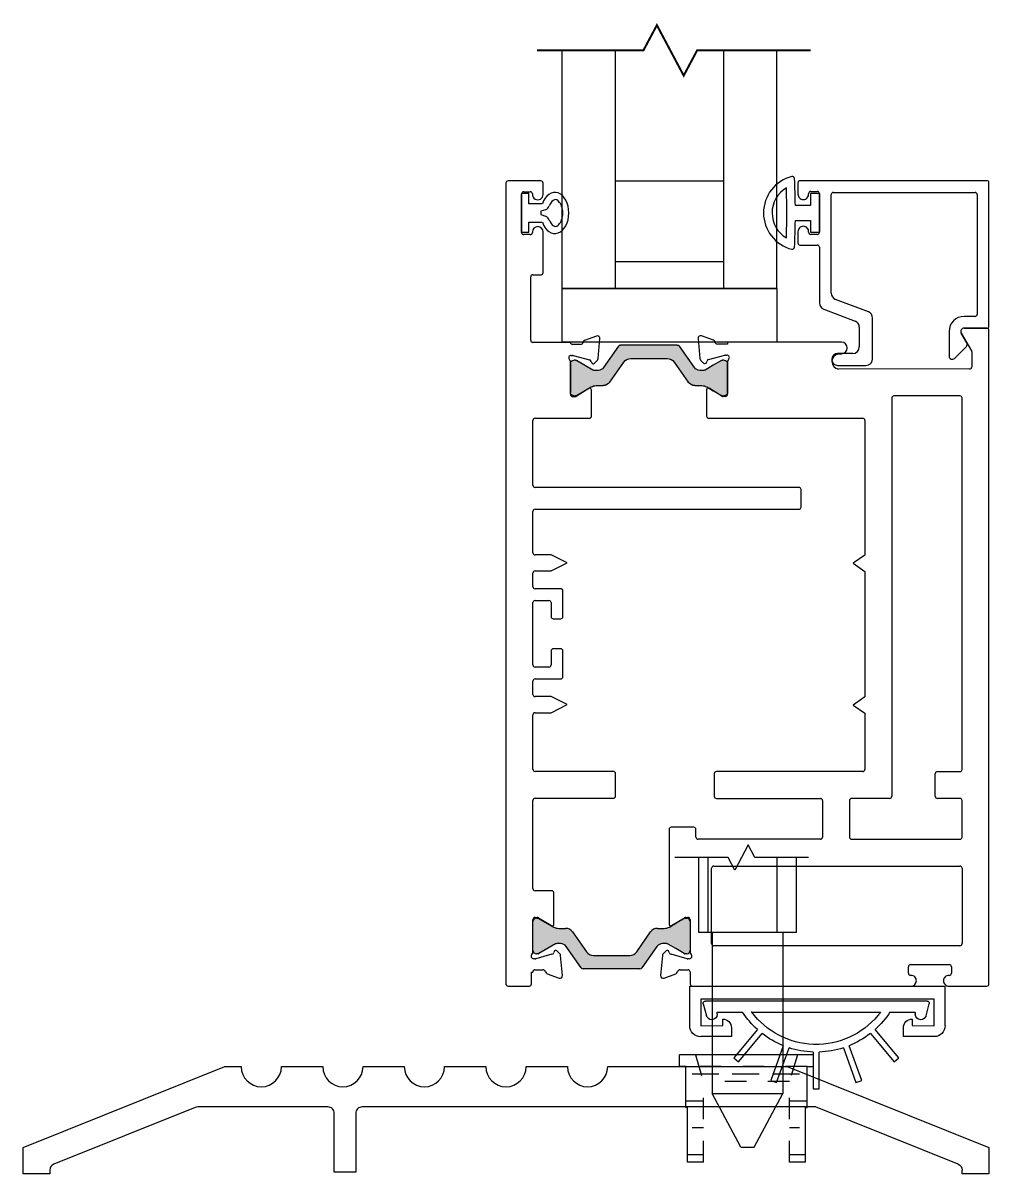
# Model space of a CAD drawing. Extents: x 25.29 to 29.79, y 27.72 to 33.08.
import ezdxf

# ---------------------------------------------------------------- set-up
doc = ezdxf.new("R2010")
doc.units = 0
doc.header["$MEASUREMENT"] = 0
doc.linetypes.add('HIDDEN2', pattern=[0.1875, 0.125, -0.0625])
doc.layers.get('0').update_dxf_attribs({"linetype": 'CONTINUOUS'})
for name, color, linetype in [('Ballons', 7, 'CONTINUOUS'), ('DIM', 7, 'CONTINUOUS'), ('GLASS', 7, 'CONTINUOUS'), ('HANDLE_SET', 7, 'CONTINUOUS'), ('I-Strut', 7, 'CONTINUOUS'), ('INERTIA', 7, 'CONTINUOUS'), ('PROFILE NUMBER', 150, 'CONTINUOUS'), ('SEAL', 7, 'CONTINUOUS'), ('TEXT', 7, 'CONTINUOUS'), ('THRESHOLD', 1, 'CONTINUOUS'), ('VENT', 5, 'CONTINUOUS')]:
    doc.layers.add(name, color=color, linetype=linetype)
pattern_1 = [(0, (-26.46618, -28.44178), (0, 0.25), []), (0, (-26.46618, -28.31678), (0, 0.25), [0.125, -0.0625])]

# ---------------------------------------------------------------- blocks, each defined once
blk = doc.blocks.new('dghdg')
at = {"color": 7, "linetype": 'Continuous'}
for p, q in [((515.0678, 43.6415), (515.0588, 43.813)), ((515.0874, 43.8145), (515.0964, 43.643)), ((515.0964, 43.643), (515.0678, 43.6415))]:
    blk.add_line(p, q, dxfattribs=at)
at = {"layer": 'HANDLE_SET'}
blk.add_line((515.3647, 44.0156), (515.3661, 44.0157), dxfattribs=at)
blk.add_arc((515.0517, 44.2225), 0.3738, 270.9942, 275.0057, dxfattribs=at)
at = {"layer": 'SEAL'}
for p, q in [((515.6553, 43.9673), (515.6457, 44.1514)), ((514.4671, 43.905), (514.4574, 44.0891)), ((514.5118, 44.0304), (515.5978, 44.0873)), ((514.5448, 44.0239), (515.5765, 44.078)), ((515.5871, 44.0656), (515.5752, 44.0097)), ((515.5978, 44.0873), (515.6042, 43.9646)), ((514.5182, 43.9077), (514.5118, 44.0304)), ((514.5533, 43.9562), (514.5356, 44.0105)), ((515.3629, 44.0155), (514.7638, 43.9841)), ((515.5241, 44.024), (515.4064, 44.0178)), ((515.5246, 44.0137), (515.5241, 44.024)), ((514.7203, 43.9818), (514.6026, 43.9757)), ((514.6026, 43.9757), (514.6032, 43.9654)), ((514.7605, 43.9839), (514.762, 43.984)), ((515.5019, 43.9593), (515.5003, 43.9899)), ((515.6042, 43.9646), (515.5019, 43.9593)), ((514.6205, 43.9131), (514.5182, 43.9077)), ((514.6188, 43.9437), (514.6205, 43.9131)), ((514.664, 43.8641), (514.6619, 43.905)), ((514.6905, 43.7671), (514.7939, 43.9042)), ((515.4375, 43.7878), (515.3204, 43.9134)), ((515.3413, 43.9329), (515.4585, 43.8073)), ((515.4616, 43.9469), (515.4637, 43.906)), ((515.4637, 43.906), (515.6069, 43.9135)), ((514.5209, 43.8566), (514.664, 43.8641)), ((514.8168, 43.887), (514.7134, 43.7498)), ((515.2248, 43.8513), (515.2919, 43.6932)), ((514.8681, 43.671), (514.9183, 43.8353)), ((514.9457, 43.8269), (514.8955, 43.6627)), ((515.2655, 43.682), (515.1984, 43.8401)), ((515.4585, 43.8073), (515.4375, 43.7878)), ((514.7134, 43.7498), (514.6905, 43.7671)), ((515.2919, 43.6932), (515.2655, 43.682)), ((514.8955, 43.6627), (514.8681, 43.671))]:
    blk.add_line(p, q, dxfattribs=at)
for centre, radius, start, end in [((515.5771, 44.0677), 0.0102, 348.0029, 93), ((514.5453, 44.0137), 0.0102, 93, 197.9985), ((515.0517, 44.2225), 0.3738, 275.0057, 326.364), ((515.0517, 44.2225), 0.4096, 315.0057, 330.0084), ((515.5502, 44.0151), 0.0256, 178.0006, 183), ((515.5502, 44.0151), 0.0256, 183, 273), ((515.5502, 44.0151), 0.0256, 273, 347.9995), ((514.5776, 43.9641), 0.0256, 198.0005, 273), ((514.5776, 43.9641), 0.0256, 273, 3), ((514.5776, 43.9641), 0.0256, 3, 7.9996), ((515.0517, 44.2225), 0.4096, 215.9915, 230.9943), ((515.0517, 44.2225), 0.3738, 219.636, 270.9942), ((515.5025, 43.949), 0.041, 93.0014, 183), ((515.6042, 43.9646), 0.0512, 273, 3), ((514.5182, 43.9077), 0.0512, 183, 273), ((514.621, 43.9028), 0.041, 3, 93), ((515.0517, 44.2225), 0.4096, 295.0057, 310.9943), ((515.0517, 44.2225), 0.4096, 235.0057, 250.9942), ((515.0517, 44.2225), 0.4096, 255.0058, 270.9942), ((515.0517, 44.2225), 0.4096, 275.0058, 290.9942)]:
    blk.add_arc(centre, radius, start, end, dxfattribs=at)
at = {"layer": 'TEXT'}
blk.add_line((515.6457, 44.1514), (514.4574, 44.0891), dxfattribs=at)
blk = doc.blocks.new('FGSFG FG')
at = {"layer": 'HANDLE_SET', "color": 7}
for p, q in [((-67.6622, 44.7486), (-67.6622, 43.9986)), ((-67.3322, 44.7486), (-67.3322, 43.9986)), ((-67.5284, 43.7486), (-67.6622, 43.9986)), ((-67.3322, 43.9986), (-67.6622, 43.9986)), ((-67.4659, 43.7486), (-67.3322, 43.9986)), ((-67.4659, 43.7486), (-67.5284, 43.7486))]:
    blk.add_line(p, q, dxfattribs=at)
at = {"layer": 'INERTIA', "color": 7}
for p, q in [((-67.5317, 45.0972), (-67.5004, 45.1559)), ((-67.5004, 45.1559), (-67.4379, 45.0385)), ((-67.7811, 45.0972), (-67.5317, 45.0972)), ((-67.7247, 44.7486), (-67.7247, 45.0972)), ((-67.6347, 44.7486), (-67.6347, 45.0972)), ((-67.4379, 45.0385), (-67.4066, 45.0972)), ((-67.4066, 45.0972), (-67.1587, 45.0972)), ((-67.3147, 44.7486), (-67.3147, 45.0972)), ((-67.2697, 44.7486), (-67.2697, 45.0972)), ((-67.7247, 44.7486), (-67.2697, 44.7486))]:
    blk.add_line(p, q, dxfattribs=at)
blk = doc.blocks.new('MODIFIED SHOOT BOLT')
at = {"layer": 'DIM'}
h = blk.add_hatch(dxfattribs=at)
h.set_pattern_fill('BRASS', color=256)
h.set_pattern_definition(pattern_1)
h.paths.add_polyline_path([(0.2825, -0.055), (0.221, -0.055), (0.2, -0.125), (0.1999, -0.4999), (0.2749, -0.4999), (0.275, -0.245), (0.2825, -0.245)])
h.paths.add_polyline_path([(0.2375, 0), (0.1482, 0), (0.1482, -0.055), (0.221, -0.055)])
h.paths.add_polyline_path([(0.3125, -0.0001), (0.2375, 0), (0.221, -0.055), (0.2825, -0.055), (0.3125, -0.0551)])
h = blk.add_hatch(dxfattribs=at)
h.set_pattern_fill('BRASS', color=256)
h.set_pattern_definition(pattern_1)
h.paths.add_polyline_path([(-0.2, -0.125), (-0.221, -0.055), (-0.2825, -0.055), (-0.2825, -0.245), (-0.275, -0.245), (-0.2751, -0.4999), (-0.2001, -0.4999)])
h = blk.add_hatch(dxfattribs=at)
h.set_pattern_fill('BRASS', color=256)
h.set_pattern_definition(pattern_1)
h.paths.add_polyline_path([(-0.1818, -0.055), (-0.221, -0.055), (-0.2, -0.125), (-0.1818, -0.125)])
h = blk.add_hatch(dxfattribs=at)
h.set_pattern_fill('BRASS', color=256)
h.set_pattern_definition(pattern_1)
h.paths.add_polyline_path([(0.1482, -0.055), (-0.1818, -0.055), (-0.1818, -0.125), (0.1482, -0.125)])
h = blk.add_hatch(dxfattribs=at)
h.set_pattern_fill('BRASS', color=256)
h.set_pattern_definition(pattern_1)
h.paths.add_polyline_path([(0.221, -0.055), (0.1482, -0.055), (0.1482, -0.125), (0.2, -0.125)])
for p, q in [((-0.2751, -0.4999), (-0.2001, -0.4999)), ((0.1999, -0.4999), (0.2749, -0.4999))]:
    blk.add_line(p, q)
at = {"layer": 'INERTIA', "color": 7}
for p, q in [((-0.3125, 0.0001), (0.3125, -0.0001)), ((-0.3125, -0.0549), (-0.3125, 0.0001)), ((0.3125, -0.0551), (0.3125, -0.0001)), ((-0.2825, -0.055), (-0.3125, -0.0549)), ((-0.2825, -0.245), (-0.2825, -0.055)), ((0.2825, -0.245), (0.2825, -0.055)), ((0.2825, -0.055), (0.3125, -0.0551)), ((-0.275, -0.245), (-0.2825, -0.245)), ((-0.2751, -0.4999), (-0.275, -0.245)), ((0.2749, -0.4999), (0.275, -0.245)), ((0.275, -0.245), (0.2825, -0.245))]:
    blk.add_line(p, q, dxfattribs=at)
at = {"layer": 'INERTIA', "color": 7, "linetype": 'HIDDEN2', "ltscale": 0.5}
for p, q in [((-0.2375, 0), (-0.2, -0.125)), ((0.2375, 0), (0.2, -0.125)), ((-0.2825, -0.055), (0.2825, -0.055)), ((-0.2001, -0.4999), (-0.2, -0.125)), ((-0.2, -0.125), (0.2, -0.125)), ((0.1999, -0.4999), (0.2, -0.125))]:
    blk.add_line(p, q, dxfattribs=at)
blk = doc.blocks.new('ADA SILL')
at = {"layer": 'THRESHOLD'}
for p, q in [((0.877, 0.5), (-0.0625, 0.1231)), ((0.0813, 0.0461), (0.7454, 0.3125)), ((-0.0625, 0.1231), (-0.0625, 0)), ((-0.0625, 0), (0.0625, 0)), ((0.0625, 0), (0.0625, 0.0182))]:
    blk.add_line(p, q, dxfattribs=at)
blk.add_lwpolyline([(0.7454, 0.3125), (2.8574, 0.3125, -0.414214), (2.8874, 0.2825), (2.8874, 0.0077), (2.9876, 0.0077), (2.9876, 0.2825, -0.414214), (3.0176, 0.3125), (3.6238, 0.3125, -0.095666), (3.635, 0.3103), (4.2937, 0.0461, -0.306406), (4.3125, 0.0182), (4.3125, 0), (4.4375, 0), (4.4375, 0.1231), (3.498, 0.5), (3.4213, 0.5, -1), (3.2338, 0.5), (3.0412, 0.5, -1), (2.8537, 0.5), (2.6613, 0.5, -1), (2.4738, 0.5), (2.2812, 0.5, -1), (2.0938, 0.5), (1.9012, 0.5, -1), (1.7137, 0.5), (0.877, 0.5)], format="xyb", dxfattribs=at)
blk.add_arc((0.0925, 0.0182), 0.03, 111.8585, 180, dxfattribs=at)
blk = doc.blocks.new('3203-1_Sash_Component')
for p, q in [((0.124, 3.064), (-0.053, 3.064)), ((1.319, 3.064), (0.3, 3.064)), ((-0.063, 3.054), (-0.063, 0.01)), ((0.112, 2.9739), (0.112, 3.0039)), ((0.122, 3.0139), (0.124, 3.0139)), ((0.149, 3.0389), (0.149, 3.039)), ((0.3, 3.0139), (0.302, 3.0139)), ((0.312, 3.0039), (0.312, 2.9739)), ((1.329, 2.9979), (1.329, 3.054)), ((1.4509, 3.0266), (1.3954, 3.0064)), ((1.4586, 2.9213), (1.4667, 3.0145)), ((0.302, 2.9639), (0.122, 2.9639)), ((1.3762, 2.9879), (1.339, 2.9879)), ((1.329, 2.7558), (1.329, 2.9073)), ((1.3329, 2.9367), (1.3392, 2.9367)), ((1.3423, 2.9363), (1.4181, 2.916)), ((1.4265, 2.9077), (1.4277, 2.9032)), ((1.4409, 2.8997), (1.4552, 2.914)), ((0.062, 2.515), (0.062, 2.866)), ((0.072, 2.876), (1.219, 2.876)), ((1.229, 2.866), (1.229, 2.5151)), ((1.3495, 2.744), (1.3408, 2.744)), ((1.4155, 2.7822), (1.3557, 2.7457)), ((1.4274, 2.334), (1.4274, 2.7755)), ((1.219, 2.5051), (0.072, 2.505)), ((0.0622, 2.37), (0.0622, 2.2)), ((0.5772, 2.38), (0.0722, 2.38)), ((0.5872, 2.2), (0.5872, 2.37)), ((0.7122, 2.2), (0.7122, 2.37)), ((0.7222, 2.38), (1.2924, 2.38)), ((1.3024, 2.37), (1.3024, 2.334)), ((1.3124, 2.324), (1.4174, 2.324)), ((0.0722, 2.19), (0.177, 2.19)), ((0.187, 2.18), (0.187, 2.075)), ((0.39, 0.325), (0.39, 2.18)), ((0.4, 2.19), (0.5772, 2.19)), ((1.207, 2.19), (0.7222, 2.19)), ((1.217, 2.075), (1.217, 2.18)), ((0.062, 2.055), (0.062, 0.325)), ((0.177, 2.065), (0.072, 2.065)), ((0.515, 1.7927), (0.515, 2.055)), ((0.525, 2.065), (1.207, 2.065)), ((0.5702, 1.755), (0.515, 1.7927)), ((0.515, 1.7173), (0.5702, 1.755)), ((0.515, 1.1326), (0.515, 1.7173)), ((0.5702, 1.095), (0.515, 1.1326)), ((0.515, 1.0573), (0.5702, 1.095)), ((0.515, 0.4291), (0.515, 1.0573)), ((1.2428, 0.4191), (0.525, 0.4191)), ((1.2528, 0.2868), (1.2528, 0.4091)), ((0.072, 0.315), (0.38, 0.315)), ((1.1544, 0.1549), (1.1544, 0.3064)), ((1.1662, 0.3182), (1.1749, 0.3182)), ((1.181, 0.3165), (1.2408, 0.28)), ((0.017, 0.11), (0.017, 0.18)), ((0.027, 0.19), (0.638, 0.1901)), ((1.2806, 0.1482), (1.2663, 0.1626)), ((0.6387, 0.1191), (0.6239, 0.1191)), ((1.1647, 0.1255), (1.1583, 0.1255)), ((1.2435, 0.1462), (1.1677, 0.1259)), ((1.2531, 0.159), (1.2519, 0.1546)), ((1.2922, 0.0478), (1.284, 0.1409)), ((0.066, 0.0225), (0.0183, 0.105)), ((0.6239, 0.0651), (1.1544, 0.0651)), ((1.1544, 0.0651), (1.1544, 0.0743)), ((1.1544, 0.0743), (1.2017, 0.0743)), ((1.2208, 0.0559), (1.2764, 0.0357)), ((-0.053, 0), (0.053, 0))]:
    blk.add_line(p, q)
for centre, radius, start, end in [((-0.053, 3.054), 0.01, 90, 180), ((0.124, 3.039), 0.025, 360, 90), ((0.3, 3.039), 0.025, 90, 180), ((1.319, 3.054), 0.01, 0, 90), ((0.122, 3.0039), 0.01, 90, 180), ((0.124, 3.0389), 0.025, 270, 0), ((0.3, 3.0389), 0.025, 179.7256, 269.9995), ((0.302, 3.0039), 0.01, 0, 90), ((1.3994, 2.9953), 0.0118, 110.0086, 169.1043), ((1.455, 3.0155), 0.0118, 355.0086, 110.0086), ((0.122, 2.9739), 0.01, 180, 270), ((0.3021, 2.9739), 0.00993, 269.6042, 0.1639), ((1.339, 2.9979), 0.01, 180.0086, 270.0086), ((1.3762, 2.9997), 0.0118, 270.0086, 349.1043), ((1.3329, 2.9249), 0.0118, 90.0086, 228.1983), ((1.3172, 2.9073), 0.0118, 0.0086, 48.1983), ((1.3393, 2.9249), 0.0118, 75.0086, 90.0086), ((1.4151, 2.9046), 0.0118, 15.0086, 75.0086), ((1.4353, 2.9053), 0.00787, 195.0086, 315.0086), ((1.4468, 2.9224), 0.0118, 315.0086, 355.0086), ((0.072, 2.866), 0.01, 90, 180), ((1.219, 2.866), 0.01, 0, 90), ((1.3408, 2.7558), 0.0118, 180.0086, 270.0086), ((1.3495, 2.7558), 0.0118, 270.0086, 301.4086), ((1.4196, 2.7755), 0.00787, 0.0086, 121.4086), ((0.072, 2.515), 0.01, 180, 270.0085), ((1.219, 2.5151), 0.01, 270.0085, 360), ((0.0722, 2.37), 0.01, 90, 180), ((0.5772, 2.37), 0.01, 0, 90), ((0.7222, 2.37), 0.01, 90, 180), ((1.2924, 2.37), 0.01, 0, 90), ((1.3124, 2.334), 0.01, 180, 270), ((1.4174, 2.334), 0.01, 270, 360), ((0.0722, 2.2), 0.01, 180, 270), ((0.5772, 2.2), 0.01, 270, 360), ((0.7222, 2.2), 0.01, 180, 270), ((0.177, 2.18), 0.01, 0, 90), ((0.4, 2.18), 0.01, 90, 180), ((1.207, 2.18), 0.01, 0, 90), ((0.072, 2.055), 0.01, 90, 180), ((0.177, 2.075), 0.01, 270, 0), ((0.525, 2.055), 0.01, 90, 180), ((1.207, 2.075), 0.01, 270, 0), ((0.525, 0.4291), 0.01, 180, 270), ((1.2428, 0.4091), 0.01, 0.0055, 90), ((0.072, 0.325), 0.01, 180, 270), ((0.38, 0.325), 0.01, 270, 360), ((1.1662, 0.3064), 0.0118, 90.0086, 180.0086), ((1.1749, 0.3064), 0.0118, 58.6086, 90.0086), ((1.2449, 0.2868), 0.00787, 238.6086, 0.0086), ((0.027, 0.18), 0.01, 90.0086, 180.0086), ((0.6329, 0.1545), 0.0359, 279.2157, 81.8813), ((1.2607, 0.157), 0.00787, 45.0086, 165.0086), ((0.027, 0.11), 0.01, 180.0086, 210.0086), ((0.6239, 0.0921), 0.027, 90.0086, 270.0086), ((1.1583, 0.1373), 0.0118, 131.8189, 270.0086), ((1.1426, 0.1549), 0.0118, 311.8189, 0.0086), ((1.1647, 0.1373), 0.0118, 270.0086, 285.0086), ((1.2405, 0.1576), 0.0118, 285.0086, 345.0086), ((1.2722, 0.1399), 0.0118, 5.0086, 45.0086), ((1.2017, 0.0625), 0.0118, 10.9129, 90.0086), ((1.2248, 0.067), 0.0118, 190.9129, 250.0086), ((-0.053, 0.01), 0.01, 180.0086, 270.0086), ((0.053, 0.015), 0.015, 270.0075, 30.0074), ((1.2804, 0.0468), 0.0118, 250.0086, 5.0086)]:
    blk.add_arc(centre, radius, start, end)
blk = doc.blocks.new('3203-2_Sash_Component')
for p, q in [((-0.1763, 3.7003), (-0.1681, 3.6072)), ((-0.1049, 3.6922), (-0.1605, 3.7125)), ((-0.0323, 3.7399), (-0.0323, 3.6852)), ((0.0765, 3.7499), (-0.0223, 3.7499)), ((0.0865, 3.7399), (0.0865, 3.74)), ((0.0865, 0.01), (0.0865, 3.7399)), ((-0.0485, 3.6738), (-0.0858, 3.6738)), ((-0.0323, 3.6852), (-0.0385, 3.6852)), ((-0.1647, 3.5999), (-0.1504, 3.5856)), ((-0.1372, 3.5891), (-0.136, 3.5936)), ((-0.1277, 3.6019), (-0.0518, 3.6222)), ((-0.0488, 3.6226), (-0.0425, 3.6226)), ((-0.0385, 3.5932), (-0.0385, 3.4417)), ((-0.1369, 3.4614), (-0.1369, 3.3157)), ((-0.0652, 3.4316), (-0.1249, 3.4681)), ((-0.0503, 3.4299), (-0.059, 3.4299)), ((-0.1269, 3.3057), (-0.049, 3.3057)), ((-0.039, 3.2957), (-0.039, 2.8849)), ((-0.424, 2.8649), (-0.424, 2.7599)), ((-0.049, 2.8749), (-0.414, 2.8749)), ((-0.414, 2.7499), (-0.0489, 2.7499)), ((-0.0389, 2.7399), (-0.0389, 2.4866)), ((-0.1237, 2.4766), (-0.1987, 2.4391)), ((-0.0489, 2.4766), (-0.1237, 2.4766)), ((-0.1987, 2.4391), (-0.1238, 2.4016)), ((-0.1238, 2.4016), (-0.0488, 2.4016)), ((-0.0389, 2.3916), (-0.0389, 2.3291)), ((-0.1788, 2.3091), (-0.1788, 2.1891)), ((-0.0488, 2.3191), (-0.1688, 2.3191)), ((-0.1238, 2.1891), (-0.1238, 2.2541)), ((-0.1138, 2.2641), (-0.0488, 2.2641)), ((-0.0388, 2.2541), (-0.0388, 1.9641)), ((-0.1688, 2.1791), (-0.1338, 2.1791)), ((-0.1338, 2.0391), (-0.1688, 2.0391)), ((-0.1788, 2.0291), (-0.1788, 1.9091)), ((-0.1238, 1.9641), (-0.1238, 2.0291)), ((-0.0488, 1.9541), (-0.1138, 1.9541)), ((-0.1688, 1.8991), (-0.0488, 1.8991)), ((-0.0388, 1.8891), (-0.0388, 1.8266)), ((-0.1238, 1.8166), (-0.1987, 1.7791)), ((-0.1987, 1.7791), (-0.1237, 1.7416)), ((-0.0488, 1.8166), (-0.1238, 1.8166)), ((-0.1237, 1.7416), (-0.0487, 1.7416)), ((-0.0387, 1.7316), (-0.0387, 1.5391)), ((-1.2885, 1.5191), (-1.2885, 1.4376)), ((-0.0487, 1.5291), (-1.2785, 1.5291)), ((-1.2785, 1.4276), (-0.0487, 1.4276)), ((-0.0387, 1.4176), (-0.0387, 1.1151)), ((-0.3119, 1.0951), (-0.3119, 0.9735)), ((-0.0487, 1.1051), (-0.3019, 1.1051)), ((-0.2999, 0.9668), (-0.2402, 1.0033)), ((-0.234, 1.005), (-0.2253, 1.005)), ((-0.2135, 0.9932), (-0.2135, 0.8417)), ((-0.3431, 0.8277), (-0.3512, 0.7346)), ((-0.3253, 0.8493), (-0.3397, 0.835)), ((-0.311, 0.8413), (-0.3122, 0.8458)), ((-0.2268, 0.8127), (-0.3026, 0.833)), ((-0.2174, 0.8123), (-0.2237, 0.8123)), ((-0.2607, 0.7611), (-0.2235, 0.7611)), ((-0.2135, 0.7519), (-0.0386, 0.752)), ((-0.3354, 0.7224), (-0.2799, 0.7427)), ((-0.0286, 0.742), (-0.0286, 0.447)), ((-0.0386, 0.437), (-0.0766, 0.437)), ((-0.0866, 0.427), (-0.0865, 0.2378)), ((-0.0365, 0.2378), (-0.0365, 0.2403)), ((-0.0265, 0.2503), (0.0035, 0.2503)), ((0.0135, 0.2403), (0.0135, 0.0603)), ((-0.0865, 0.0628), (-0.0865, 0.01)), ((-0.0365, 0.0603), (-0.0365, 0.0628)), ((-0.0765, 0), (0.0765, 0)), ((0.0035, 0.0503), (-0.0265, 0.0503))]:
    blk.add_line(p, q)
for centre, radius, start, end in [((-0.1645, 3.7014), 0.0118, 70.0086, 185.0086), ((-0.0223, 3.7399), 0.01, 90, 180.0155), ((0.0765, 3.7399), 0.01, 360, 90), ((-0.109, 3.6811), 0.0118, 10.9129, 70.0086), ((-0.0858, 3.6856), 0.0118, 190.9129, 270.0086), ((-0.0486, 3.684), 0.0101, 270.3349, 7.2924), ((-0.1564, 3.6082), 0.0118, 185.0086, 225.0086), ((-0.1246, 3.5905), 0.0118, 105.0086, 165.0086), ((-0.0488, 3.6108), 0.0118, 90.0086, 105.0086), ((-0.0425, 3.6108), 0.0118, 311.8189, 90.0086), ((-0.0267, 3.5932), 0.0118, 131.8189, 180.0086), ((-0.1448, 3.5911), 0.00787, 225.0086, 345.0086), ((-0.129, 3.4614), 0.00787, 58.6086, 180.0086), ((-0.059, 3.4417), 0.0118, 238.6086, 270.0086), ((-0.0503, 3.4417), 0.0118, 270.0086, 0.0086), ((-0.1269, 3.3157), 0.01, 180, 270), ((-0.049, 3.2957), 0.01, 360, 90), ((-0.414, 2.8649), 0.01, 90, 180), ((-0.049, 2.8849), 0.01, 270, 0), ((-0.414, 2.7599), 0.01, 180, 270), ((-0.0489, 2.7399), 0.01, 0, 90), ((-0.0489, 2.4866), 0.01, 269.9914, 0), ((-0.0489, 2.3916), 0.01, 0.0004, 89.9914), ((-0.1688, 2.3091), 0.01, 90.0086, 180.0086), ((-0.0489, 2.3291), 0.01, 270.0086, 0.0086), ((-0.1138, 2.2541), 0.01, 90.0086, 180.0086), ((-0.0488, 2.2541), 0.01, 0.0086, 90.0086), ((-0.1688, 2.1891), 0.01, 180.0086, 270.0086), ((-0.1338, 2.1891), 0.01, 270.0086, 0.0086), ((-0.1688, 2.0291), 0.01, 90.0086, 180.0086), ((-0.1338, 2.0291), 0.01, 0.0086, 90.0086), ((-0.1138, 1.9641), 0.01, 180.0086, 270.0086), ((-0.0488, 1.9641), 0.01, 270.0086, 0.0086), ((-0.1688, 1.9091), 0.01, 180.0086, 270.0086), ((-0.0488, 1.8891), 0.01, 0.0086, 90.0086), ((-0.0488, 1.8266), 0.01, 270.0086, 0.0267), ((-0.0487, 1.7316), 0.01, 0.0034, 90.0086), ((-1.2785, 1.5191), 0.01, 90, 180), ((-0.0487, 1.5391), 0.01, 270, 0.0034), ((-1.2785, 1.4376), 0.01, 180, 270), ((-0.0487, 1.4176), 0.01, 0.0081, 90), ((-0.3019, 1.0951), 0.01, 89.9988, 180.0076), ((-0.0487, 1.1151), 0.01, 269.9988, 0.0081), ((-0.3041, 0.9735), 0.00787, 180.0086, 301.4086), ((-0.234, 0.9932), 0.0118, 90.0086, 121.4086), ((-0.2253, 0.9932), 0.0118, 0.0086, 90.0086), ((-0.3313, 0.8267), 0.0118, 135.0086, 175.0086), ((-0.3198, 0.8438), 0.00787, 15.0086, 135.0086), ((-0.2996, 0.8444), 0.0118, 195.0086, 255.0086), ((-0.2237, 0.8241), 0.0118, 255.0086, 270.0086), ((-0.2174, 0.8241), 0.0118, 270.0086, 48.1983), ((-0.2017, 0.8417), 0.0118, 180.0086, 228.1983), ((-0.2839, 0.7538), 0.0118, 290.0086, 349.1043), ((-0.2607, 0.7493), 0.0118, 90.0086, 169.1043), ((-0.2235, 0.7511), 0.01, 4.7597, 90.0086), ((-0.0386, 0.742), 0.01, 0.0086, 90.0208), ((-0.3394, 0.7335), 0.0118, 175.0086, 290.0086), ((-0.0766, 0.427), 0.01, 90.0086, 180.0086), ((-0.0386, 0.447), 0.01, 270.0086, 0.0086), ((-0.0615, 0.2378), 0.025, 180.0086, 0.0086), ((-0.0265, 0.2403), 0.01, 90.0086, 180.0086), ((0.0035, 0.2403), 0.01, 0.0086, 90.0086), ((-0.0615, 0.0628), 0.025, 0.0086, 180.0086), ((-0.0265, 0.0603), 0.01, 180.0086, 270.0086), ((0.0035, 0.0603), 0.01, 270.0086, 0.0086), ((-0.0765, 0.01), 0.01, 180.0086, 270.0086), ((0.0765, 0.01), 0.01, 270.0086, 0.0087)]:
    blk.add_arc(centre, radius, start, end)
blk = doc.blocks.new('25198-18.6mmX6.0mm_Std_I-Strut')
at = {"layer": 'I-Strut'}
h = blk.add_hatch(color=256, dxfattribs=at)
h.dxf.hatch_style = 1
h.paths.add_polyline_path([(0.1416, -0.005, 0.244698), (0.1319, 0), (-0.1319, 0, 0.244698), (-0.1416, -0.005), (-0.2114, -0.1047, -0.244698), (-0.2372, -0.1181), (-0.2552, -0.1181, -0.131652), (-0.2611, -0.1165), (-0.2992, -0.0945), (-0.3383, -0.0719, 0.131652), (-0.3423, -0.0709), (-0.3504, -0.0709, 0.414214), (-0.3661, -0.0866), (-0.3661, -0.1063), (-0.3661, -0.2008), (-0.3661, -0.2205, 0.414214), (-0.3504, -0.2362), (-0.3423, -0.2362, 0.131652), (-0.3383, -0.2352), (-0.2992, -0.2126), (-0.2693, -0.1953, -0.131652), (-0.2457, -0.189), (-0.214, -0.189, 0.244698), (-0.1818, -0.1722), (-0.117, -0.0798, -0.244698), (-0.0848, -0.063), (0.0848, -0.063, -0.244698), (0.117, -0.0798), (0.1818, -0.1722, 0.244698), (0.214, -0.189), (0.2457, -0.189, -0.131652), (0.2693, -0.1953), (0.3383, -0.2352, 0.131652), (0.3423, -0.2362), (0.3504, -0.2362, 0.414214), (0.3661, -0.2205), (0.3661, -0.2008), (0.3661, -0.1063), (0.3661, -0.0866, 0.414214), (0.3504, -0.0709), (0.3423, -0.0709, 0.131652), (0.3383, -0.0719), (0.2611, -0.1165, -0.131652), (0.2552, -0.1181), (0.2372, -0.1181, -0.244698), (0.2114, -0.1047)])
for p, q in [((-0.1319, 0), (0.1319, 0)), ((-0.2114, -0.1047), (-0.1416, -0.005)), ((0.1416, -0.005), (0.2114, -0.1047)), ((-0.3661, -0.1063), (-0.3661, -0.0866)), ((-0.3661, -0.2008), (-0.3661, -0.1063)), ((-0.3504, -0.0709), (-0.3423, -0.0709)), ((-0.3383, -0.0719), (-0.2992, -0.0945)), ((-0.2992, -0.0945), (-0.2611, -0.1165)), ((-0.117, -0.0798), (-0.1818, -0.1722)), ((0.0848, -0.063), (-0.0848, -0.063)), ((0.1818, -0.1722), (0.117, -0.0798)), ((0.2611, -0.1165), (0.3383, -0.0719)), ((0.3423, -0.0709), (0.3504, -0.0709)), ((0.3661, -0.0866), (0.3661, -0.1063)), ((0.3661, -0.1063), (0.3661, -0.2008)), ((-0.2552, -0.1181), (-0.2372, -0.1181)), ((0.2372, -0.1181), (0.2552, -0.1181)), ((-0.3661, -0.2205), (-0.3661, -0.2008)), ((-0.2992, -0.2126), (-0.3383, -0.2352)), ((-0.2693, -0.1953), (-0.2992, -0.2126)), ((-0.214, -0.189), (-0.2457, -0.189)), ((0.2457, -0.189), (0.214, -0.189)), ((0.3383, -0.2352), (0.2693, -0.1953)), ((0.3661, -0.2008), (0.3661, -0.2205)), ((-0.3423, -0.2362), (-0.3504, -0.2362)), ((0.3504, -0.2362), (0.3423, -0.2362))]:
    blk.add_line(p, q, dxfattribs=at)
for centre, radius, start, end in [((-0.1319, -0.0118), 0.0118, 90, 145), ((0.1319, -0.0118), 0.0118, 35, 90), ((-0.3504, -0.0866), 0.0157, 90, 180), ((-0.3423, -0.0787), 0.00787, 60, 90), ((-0.2372, -0.0866), 0.0315, 270, 325), ((-0.0848, -0.1024), 0.0394, 90, 145), ((0.0848, -0.1024), 0.0394, 35, 90), ((0.2372, -0.0866), 0.0315, 215, 270), ((0.3423, -0.0787), 0.00787, 90, 120), ((0.3504, -0.0866), 0.0157, 360, 90), ((-0.2552, -0.1063), 0.0118, 240, 270), ((0.2552, -0.1063), 0.0118, 270, 300), ((-0.2457, -0.2362), 0.0472, 90, 120), ((-0.214, -0.1496), 0.0394, 270, 325), ((0.214, -0.1496), 0.0394, 215, 270), ((0.2457, -0.2362), 0.0472, 60, 90), ((-0.3504, -0.2205), 0.0157, 180, 270), ((-0.3423, -0.2283), 0.00787, 270, 300), ((0.3423, -0.2283), 0.00787, 240, 270), ((0.3504, -0.2205), 0.0157, 270, 0)]:
    blk.add_arc(centre, radius, start, end, dxfattribs=at)
blk = doc.blocks.new('3203_Sash_Assembly')
for name, p in [('3203-1_Sash_Component', (0, 0)), ('3203-2_Sash_Component', (2.1005, -0.6859)), ('25198-18.6mmX6.0mm_Std_I-Strut', (1.6951, 2.9841))]:
    blk.add_blockref(name, p)
at = {"xscale": -1, "rotation": 180}
blk.add_blockref('25198-18.6mmX6.0mm_Std_I-Strut', (1.5209, 0.0784), dxfattribs=at)
blk = doc.blocks.new('25199')
at = {"layer": 'PROFILE NUMBER', "color": 5}
for p, q in [((-0.0152, 0.1107), (-0.0077, 0.09)), ((0.0077, 0.09), (0.0152, 0.1107)), ((-0.0077, 0.09), (0.0077, 0.09))]:
    blk.add_line(p, q, dxfattribs=at)
blk.add_lwpolyline([(-0.0427, 0.0963), (-0.0427, 0.0335), (-0.09, 0.0335), (-0.09, 0), (0.09, 0), (0.09, 0.0335), (0.0427, 0.0335), (0.0427, 0.0963)], dxfattribs=at)
for centre, start, end in [((-0.0434, 0.1005), 19.8289, 69.2012), ((0.0434, 0.1005), 110.7697, 160.1945)]:
    blk.add_arc(centre, 0.03, start, end, dxfattribs=at)
blk.add_ellipse((0, 0.1547), major_axis=(-0.0958, 0), ratio=0.680816, start_param=2.033109, end_param=7.391692, dxfattribs=at)
blk.add_open_spline([(0.0328, 0.1286), (0.0459, 0.1335), (0.0549, 0.1413), (0.0641, 0.1561), (0.064, 0.1608), (0.0494, 0.1791), (0.0304, 0.1895), (-0.0138, 0.1932), (-0.0371, 0.1863), (-0.0617, 0.1676), (-0.0632, 0.1604), (-0.0596, 0.1465), (-0.0504, 0.1353), (-0.0328, 0.1286)], degree=3, knots=[2.056982, 2.056982, 2.056982, 2.056982, 2.724403, 2.724403, 3.660137, 3.660137, 4.595871, 4.595871, 5.531605, 5.531605, 6.467339, 6.467339, 7.36772, 7.36772, 7.36772, 7.36772], dxfattribs=at)
blk = doc.blocks.new('25031')
for p, q in [((-0.035, 0.112), (-0.035, 0.042)), ((0.035, 0.042), (0.035, 0.112)), ((-0.035, 0.042), (-0.09, 0.042)), ((-0.09, 0.042), (-0.09, 0)), ((-0.09, 0), (0.09, 0)), ((0.09, 0.042), (0.035, 0.042)), ((0.09, 0), (0.09, 0.042))]:
    blk.add_line(p, q)
for centre, radius, start, end in [((0, 0.0856), 0.1748, 14.1622, 165.8685), ((0, 0.0856), 0.1348, 30.4808, 149.5259), ((-0.1598, 0.1258), 0.01, 165.8685, 267.1063), ((0.0002, 3.2904), 3.1786, 267.1063, 269.3654), ((0.0002, 3.2904), 3.1386, 267.8759, 269.9963), ((0.005, 3.0562), 2.9044, 269.9005, 272.1922), ((0.005, 3.0562), 2.9444, 270.5829, 273.0223), ((0.1598, 0.1259), 0.01, 273.0223, 14.1622)]:
    blk.add_arc(centre, radius, start, end)
blk = doc.blocks.new('3907_1in._Glass_Stop')
for p, q in [((0.6952, 0.173), (0.563, 0.173)), ((0.1504, 0.1406), (0.0954, 0.0856)), ((0.176, 0.015), (0.176, 0.13)), ((0.532, 0.142), (0.532, -0.047)), ((0.625, 0.118), (0.6952, 0.118)), ((0.093, 0.0675), (0.119, 0.0225)), ((0.594, -0.0043), (0.594, 0.087)), ((0.106, 0), (0, 0)), ((-0.01, -0.01), (-0.01, -0.677)), ((0.76, -0.0889), (0.614, -0.0333)), ((0.045, -0.622), (0.045, -0.065)), ((0.055, -0.055), (0.106, -0.055)), ((0.552, -0.076), (0.705, -0.1343)), ((0.78, -0.377), (0.78, -0.1179)), ((0.725, -0.1633), (0.725, -0.622)), ((0.87, -0.387), (0.79, -0.387)), ((0.88, -0.4495), (0.88, -0.397)), ((0.78, -0.627), (0.78, -0.447)), ((0.79, -0.437), (0.8201, -0.437)), ((0.715, -0.632), (0.055, -0.632)), ((0.8201, -0.637), (0.79, -0.637)), ((0.88, -0.677), (0.88, -0.6245)), ((0, -0.687), (0.87, -0.687))]:
    blk.add_line(p, q)
for centre, radius, start, end in [((0.563, 0.142), 0.031, 90, 180), ((0.6952, 0.146), 0.027, 360, 90), ((0.161, 0.13), 0.015, 0, 135), ((0.625, 0.087), 0.031, 90, 180), ((0.6952, 0.145), 0.027, 270, 360), ((0.106, 0.075), 0.015, 135, 210), ((0, -0.01), 0.01, 90, 180), ((0.106, 0.015), 0.015, 270, 30), ((0.106, 0.015), 0.07, 270, 360), ((0.563, -0.047), 0.031, 180, 249.1565), ((0.625, -0.0043), 0.031, 180, 249.1565), ((0.055, -0.065), 0.01, 90, 180), ((0.749, -0.1179), 0.031, 0, 69.1565), ((0.694, -0.1633), 0.031, 360, 69.1565), ((0.79, -0.377), 0.01, 180, 270), ((0.87, -0.397), 0.01, 360, 90), ((0.79, -0.447), 0.01, 90, 180), ((0.8201, -0.447), 0.01, 355.904, 90), ((0.855, -0.4495), 0.025, 175.904, 270), ((0.855, -0.4495), 0.025, 270, 0), ((0.055, -0.622), 0.01, 180, 270), ((0.715, -0.622), 0.01, 270, 0), ((0.79, -0.627), 0.01, 180, 270), ((0.8201, -0.627), 0.01, 270, 4.096), ((0.855, -0.6245), 0.025, 90, 184.096), ((0.855, -0.6245), 0.025, 360, 90), ((0, -0.677), 0.01, 180, 270), ((0.87, -0.677), 0.01, 270, 0)]:
    blk.add_arc(centre, radius, start, end)
at = {"layer": 'SEAL', "rotation": 90}
blk.add_blockref('25199', (2.167, -0.5367), dxfattribs=at)
at = {"layer": 'VENT', "rotation": 270}
blk.add_blockref('25031', (0.78, -0.537), dxfattribs=at)

msp = doc.modelspace()

# ---------------------------------------------------------------- linework, layer by layer
at = {"layer": 'Ballons'}
msp.add_lwpolyline([(27.7983, 31.5929), (27.7983, 31.8429), (28.7983, 31.8429), (28.7983, 31.5929)], close=True, dxfattribs=at)
at = {"layer": 'GLASS', "color": 7}
for p, q in [((27.7983, 31.8439), (27.7983, 32.9518)), ((28.0464, 31.8439), (28.0464, 32.9518)), ((28.5494, 32.9518), (28.5494, 31.8439)), ((28.7983, 31.8439), (28.7983, 32.9518))]:
    msp.add_line(p, q, dxfattribs=at)
at = {"layer": 'GLASS', "color": 7, "const_width": 0.0094}
msp.add_lwpolyline([(28.9554, 32.9518), (28.427, 32.9518), (28.3645, 32.8343), (28.2395, 33.0693), (28.1769, 32.9518), (27.681, 32.9518)], dxfattribs=at)
at = {"layer": 'INERTIA', "color": 7}
for p, q in [((28.0464, 32.3439), (28.5494, 32.3439)), ((28.0464, 31.9689), (28.5494, 31.9689)), ((27.7983, 31.8439), (28.7983, 31.8439))]:
    msp.add_line(p, q, dxfattribs=at)

# ---------------------------------------------------------------- block references
at = {"layer": 'Ballons', "xscale": -1}
for name, p in [('MODIFIED SHOOT BOLT', (28.6567, 28.274)), ('ADA SILL', (29.7242, 27.719))]:
    msp.add_blockref(name, p, dxfattribs=at)
at = {"layer": 'INERTIA', "color": 7, "xscale": -1}
msp.add_blockref('FGSFG FG', (-38.8355, -15.9046), dxfattribs=at)
at = {"layer": 'INERTIA', "color": 7, "xscale": -1, "rotation": 2.999999999999989}
msp.add_blockref('dghdg', (545.6421, 11.49), dxfattribs=at)
at = {"layer": 'VENT', "rotation": 180}
for name, p in [('3203_Sash_Assembly', (29.7236, 31.658)), ('3907_1in._Glass_Stop', (29.7766, 31.658))]:
    msp.add_blockref(name, p, dxfattribs=at)

doc.saveas('drawing.dxf')
